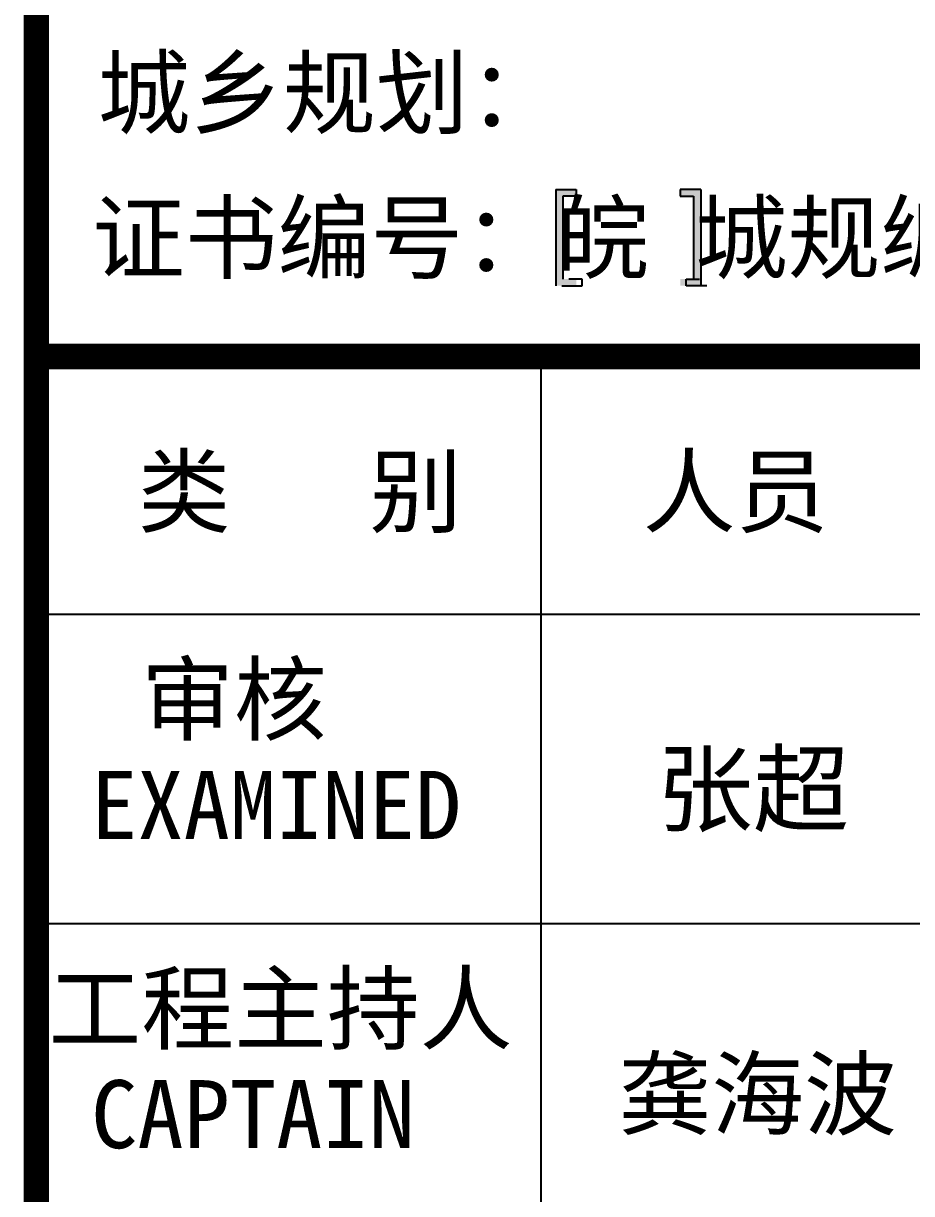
# Model space of a CAD drawing. Extents: x 4150464 to 4450492, y 75142 to 874437.
# Drawn here: x 4438943 to 4444781, y 747345 to 755034 of the extents above; entities that cross this region are included whole.
import ezdxf

# ---------------------------------------------------------------- set-up
doc = ezdxf.new("R2010")
doc.units = 0
doc.header["$LTSCALE"] = 1000
doc.header["$MEASUREMENT"] = 0
doc.layers.add('图框', color=7, linetype='Continuous')
doc.styles.add('STYLE-黑体', font='simhei.ttf')
doc.styles.add('黑体', font='simhei.ttf')

# ---------------------------------------------------------------- blocks, each defined once
blk = doc.blocks.new('10')
at = {"layer": '图框'}
for points in [[(3623497.5, -110730.9), (3623584.7, -110730.9), (3623584.7, -110687.3), (3623544.4, -110687.3), (3623450.6, -110687.3), (3623450.6, -111320.4), (3623544.4, -111320.4), (3623584.7, -111320.4), (3623584.7, -111276.8), (3623497.5, -111276.8)], [(3624356, -111276.8), (3624268.8, -111276.8), (3624268.8, -111320.4), (3624309.1, -111320.4), (3624403, -111320.4), (3624403, -110687.3), (3624309.1, -110687.3), (3624268.8, -110687.3), (3624268.8, -110730.9), (3624356, -110730.9)]]:
    blk.add_hatch(color=4, dxfattribs=at).paths.add_polyline_path(points)
at = {"layer": '图框', "color": 4}
for p, q in [((3620035.5, -96908.7), (3620035.5, -236478.7)), ((3623450.6, -110687.3), (3623544.4, -110687.3)), ((3623450.6, -110687.3), (3623450.6, -111320.4)), ((3623544.4, -110687.3), (3623584.7, -110687.3)), ((3623584.7, -110687.3), (3623584.7, -110730.9)), ((3624309.1, -110687.3), (3624268.8, -110687.3)), ((3624268.8, -110687.3), (3624268.8, -110730.9)), ((3624403, -110687.3), (3624309.1, -110687.3)), ((3624403, -110687.3), (3624403, -111320.4)), ((3623584.7, -110730.9), (3623497.5, -110730.9)), ((3623497.5, -110730.9), (3623497.5, -111276.8)), ((3624268.8, -110730.9), (3624356, -110730.9)), ((3624356, -110730.9), (3624356, -111276.8)), ((3623489.6, -111320.4), (3623583.5, -111320.4)), ((3623623.7, -111276.8), (3623536.5, -111276.8)), ((3623583.5, -111320.4), (3623623.7, -111320.4)), ((3623623.7, -111320.4), (3623623.7, -111276.8)), ((3624307.9, -111320.4), (3624307.9, -111276.8)), ((3624307.9, -111276.8), (3624395.1, -111276.8)), ((3624348.1, -111320.4), (3624307.9, -111320.4)), ((3624442, -111320.4), (3624348.1, -111320.4))]:
    blk.add_line(p, q, dxfattribs=at)
at = {"layer": '图框', "color": 0}
for p, q in [((3620035.5, -113479.3), (3629688.3, -113479.3)), ((3620035.5, -113479.3), (3629688.3, -113479.3)), ((3620035.5, -115511.2), (3629688.3, -115511.2))]:
    blk.add_line(p, q, dxfattribs=at)
at = {"layer": '图框', "color": 4, "const_width": 167.6}
blk.add_lwpolyline([(3620035.5, -96908.7), (3620035.5, -236478.7)], dxfattribs=at)
blk.add_lwpolyline([(3620035.5, -96908.7), (3629725.5, -96908.7), (3629725.5, -236478.7), (3620035.5, -236478.7)], close=True, dxfattribs=at)
at = {"layer": '图框', "color": 0}
for const_width in [169.3, 169.3, 169.3, 169.3, 68.6]:
    blk.add_lwpolyline([(3620035.5, -111786.1), (3629688.3, -111786.1)], dxfattribs=dict(at, const_width=const_width))
for points in [[(3623354.3, -113479.3), (3623354.3, -111786.1)], [(3623354.3, -123299.9), (3623354.3, -113479.3)]]:
    blk.add_lwpolyline(points, dxfattribs=at)
at = {"layer": '图框', "color": 4}
for s, height, style, p in [('城乡规划：', 447, '黑体', (3620438, -110275.6)), ('证书编号：皖 城规编(162037)', 447.005, '黑体', (3620402.2, -111227.8)), ('张超', 463.83, 'STYLE-黑体', (3624113.4, -114859.3)), ('龚海波', 447, 'STYLE-黑体', (3623862.6, -116854.5))]:
    blk.add_text(s, height=height, dxfattribs=dict(at, style=style)).set_placement(p)
at = {"layer": '图框', "color": 0, "style": 'STYLE-黑体'}
for s, p in [('类   别', (3620702.7, -112895.5)), ('人员', (3624021.6, -112895.5)), ('  审核', (3620116.5, -114261.2)), (' EXAMINED', (3620091.6, -114955.5)), ('工程主持人', (3620116.5, -116293.1)), (' CAPTAIN', (3620091.6, -116987.3))]:
    blk.add_text(s, height=447, dxfattribs=at).set_placement(p)

msp = doc.modelspace()

# ---------------------------------------------------------------- block references
at = {"color": 0}
msp.add_blockref('10', (818992.3, 864630.6), dxfattribs=at)
msp.add_blockref('10', (818992.3, 864630.6), dxfattribs=at)

doc.saveas('drawing.dxf')
